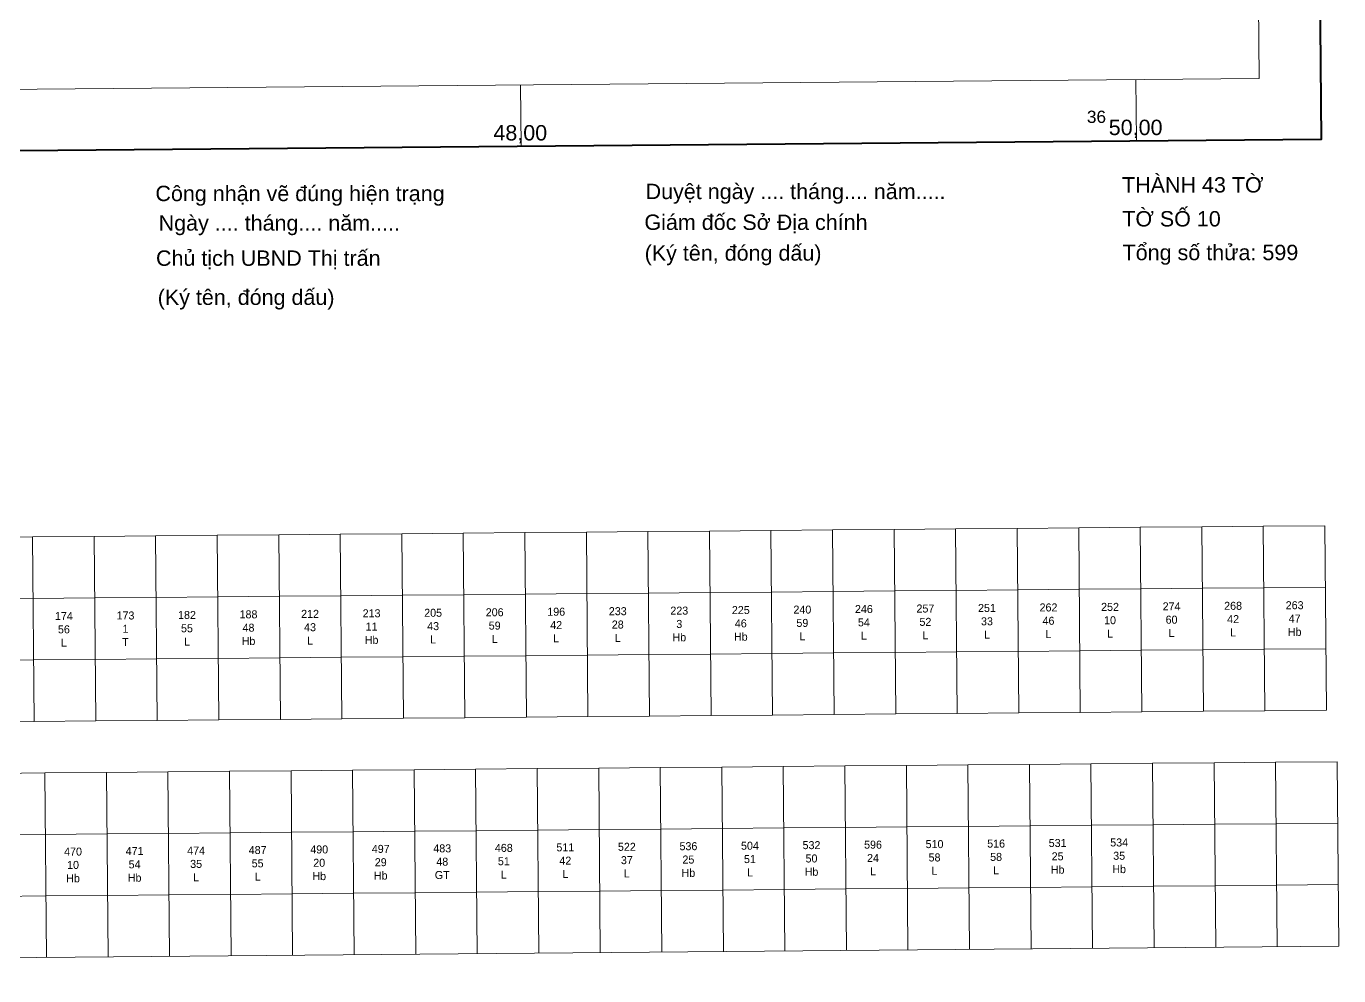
# Model space of a CAD drawing. Header units: metres. Extents: x 550490 to 551626, y 1839168 to 1840631.
# Drawn here: x 551199.2 to 551625.7, y 1839168 to 1839476.6 of the extents above; entities that cross this region are included whole.
import ezdxf
from ezdxf.enums import TextEntityAlignment as Align

# ---------------------------------------------------------------- set-up
doc = ezdxf.new("R2010")
doc.units = ezdxf.units.M
doc.header["$MEASUREMENT"] = 0
for name, color, linetype, lineweight in [('Level 13', 7, 'Continuous', 0), ('Level 62', 7, 'Continuous', 0), ('Level 63', 7, 'Continuous', 0)]:
    doc.layers.add(name, color=color, linetype=linetype, lineweight=lineweight)
doc.styles.add('Style-FmSimple', font='FmSimple.shx')
doc.styles.add('Style-VHarial', font='VHarial.shx')
doc.styles.add('Style-Vnarial', font='Vnarial.shx')

msp = doc.modelspace()

# ---------------------------------------------------------------- linework, layer by layer
at = {"layer": 'Level 62', "color": 7, "linetype": 'Continuous', "lineweight": 0}
for p, q in [((551281.23, 1839311.29), (551301.22, 1839311.46)), ((551301.22, 1839311.46), (551321.22, 1839311.64)), ((551301.22, 1839311.46), (551301.75, 1839251.48)), ((551321.22, 1839311.64), (551341.21, 1839311.81)), ((551321.22, 1839311.64), (551321.74, 1839251.66)), ((551341.21, 1839311.81), (551361.21, 1839311.99)), ((551341.21, 1839311.81), (551341.74, 1839251.83)), ((551361.21, 1839311.99), (551381.2, 1839312.16)), ((551361.21, 1839311.99), (551361.73, 1839252.01)), ((551381.2, 1839312.16), (551401.19, 1839312.34)), ((551381.2, 1839312.16), (551381.72, 1839252.18)), ((551401.19, 1839312.34), (551421.19, 1839312.51)), ((551401.19, 1839312.34), (551401.72, 1839252.36)), ((551421.19, 1839312.51), (551441.18, 1839312.69)), ((551421.19, 1839312.51), (551421.71, 1839252.53)), ((551441.18, 1839312.69), (551461.17, 1839312.86)), ((551441.18, 1839312.69), (551441.7, 1839252.71)), ((551461.17, 1839312.86), (551481.17, 1839313.04)), ((551461.17, 1839312.86), (551461.7, 1839252.88)), ((551481.17, 1839313.04), (551501.16, 1839313.21)), ((551481.17, 1839313.04), (551481.69, 1839253.06)), ((551501.16, 1839313.21), (551521.15, 1839313.39)), ((551501.16, 1839313.21), (551501.69, 1839253.23)), ((551521.15, 1839313.39), (551541.15, 1839313.56)), ((551521.15, 1839313.39), (551521.68, 1839253.41)), ((551541.15, 1839313.56), (551561.14, 1839313.74)), ((551541.15, 1839313.56), (551541.67, 1839253.58)), ((551561.14, 1839313.74), (551581.14, 1839313.91)), ((551561.14, 1839313.74), (551561.67, 1839253.76)), ((551581.14, 1839313.91), (551601.13, 1839314.09)), ((551581.14, 1839313.91), (551581.66, 1839253.93)), ((551601.13, 1839314.09), (551621.12, 1839314.26)), ((551601.13, 1839314.09), (551601.65, 1839254.11)), ((551621.12, 1839314.26), (551621.65, 1839254.28)), ((551181.26, 1839310.42), (551201.26, 1839310.59)), ((551201.26, 1839310.59), (551221.25, 1839310.77)), ((551201.26, 1839310.59), (551201.78, 1839250.61)), ((551221.25, 1839310.77), (551241.24, 1839310.94)), ((551221.25, 1839310.77), (551221.77, 1839250.78)), ((551241.24, 1839310.94), (551261.24, 1839311.12)), ((551241.24, 1839310.94), (551241.77, 1839250.96)), ((551261.24, 1839311.12), (551281.23, 1839311.29)), ((551261.24, 1839311.12), (551261.76, 1839251.13)), ((551281.23, 1839311.29), (551281.76, 1839251.31)), ((551601.3, 1839294.09), (551621.3, 1839294.27)), ((551181.44, 1839290.42), (551201.43, 1839290.6)), ((551201.43, 1839290.6), (551221.43, 1839290.77)), ((551221.43, 1839290.77), (551241.42, 1839290.95)), ((551241.42, 1839290.95), (551261.41, 1839291.12)), ((551261.41, 1839291.12), (551281.41, 1839291.3)), ((551281.41, 1839291.3), (551301.4, 1839291.47)), ((551301.4, 1839291.47), (551321.39, 1839291.65)), ((551321.39, 1839291.65), (551341.39, 1839291.82)), ((551341.39, 1839291.82), (551361.38, 1839292)), ((551361.38, 1839292), (551381.37, 1839292.17)), ((551381.37, 1839292.17), (551401.37, 1839292.34)), ((551401.37, 1839292.34), (551421.36, 1839292.52)), ((551421.36, 1839292.52), (551441.36, 1839292.69)), ((551441.36, 1839292.69), (551461.35, 1839292.87)), ((551461.35, 1839292.87), (551481.34, 1839293.04)), ((551481.34, 1839293.04), (551501.34, 1839293.22)), ((551501.34, 1839293.22), (551521.33, 1839293.39)), ((551521.33, 1839293.39), (551541.32, 1839293.57)), ((551541.32, 1839293.57), (551561.32, 1839293.74)), ((551561.32, 1839293.74), (551581.31, 1839293.92)), ((551581.31, 1839293.92), (551601.3, 1839294.09)), ((551461.52, 1839272.88), (551481.52, 1839273.05)), ((551481.52, 1839273.05), (551501.51, 1839273.23)), ((551501.51, 1839273.23), (551521.5, 1839273.4)), ((551521.5, 1839273.4), (551541.5, 1839273.57)), ((551541.5, 1839273.57), (551561.49, 1839273.75)), ((551561.49, 1839273.75), (551581.49, 1839273.92)), ((551581.49, 1839273.92), (551601.48, 1839274.1)), ((551601.48, 1839274.1), (551621.47, 1839274.27)), ((551181.61, 1839270.43), (551201.61, 1839270.6)), ((551201.61, 1839270.6), (551221.6, 1839270.78)), ((551221.6, 1839270.78), (551241.59, 1839270.95)), ((551241.59, 1839270.95), (551261.59, 1839271.13)), ((551261.59, 1839271.13), (551281.58, 1839271.3)), ((551281.58, 1839271.3), (551301.57, 1839271.48)), ((551301.57, 1839271.48), (551321.57, 1839271.65)), ((551321.57, 1839271.65), (551341.56, 1839271.83)), ((551341.56, 1839271.83), (551361.56, 1839272)), ((551361.56, 1839272), (551381.55, 1839272.18)), ((551381.55, 1839272.18), (551401.54, 1839272.35)), ((551401.54, 1839272.35), (551421.54, 1839272.53)), ((551421.54, 1839272.53), (551441.53, 1839272.7)), ((551441.53, 1839272.7), (551461.52, 1839272.88)), ((551301.75, 1839251.48), (551321.74, 1839251.66)), ((551321.74, 1839251.66), (551341.74, 1839251.83)), ((551341.74, 1839251.83), (551361.73, 1839252.01)), ((551361.73, 1839252.01), (551381.72, 1839252.18)), ((551381.72, 1839252.18), (551401.72, 1839252.36)), ((551401.72, 1839252.36), (551421.71, 1839252.53)), ((551421.71, 1839252.53), (551441.7, 1839252.71)), ((551441.7, 1839252.71), (551461.7, 1839252.88)), ((551461.7, 1839252.88), (551481.69, 1839253.06)), ((551481.69, 1839253.06), (551501.69, 1839253.23)), ((551501.69, 1839253.23), (551521.68, 1839253.41)), ((551521.68, 1839253.41), (551541.67, 1839253.58)), ((551541.67, 1839253.58), (551561.67, 1839253.76)), ((551561.67, 1839253.76), (551581.66, 1839253.93)), ((551581.66, 1839253.93), (551601.65, 1839254.11)), ((551601.65, 1839254.11), (551621.65, 1839254.28)), ((551181.79, 1839250.44), (551201.78, 1839250.61)), ((551201.78, 1839250.61), (551221.77, 1839250.78)), ((551221.77, 1839250.78), (551241.77, 1839250.96)), ((551241.77, 1839250.96), (551261.76, 1839251.13)), ((551261.76, 1839251.13), (551281.76, 1839251.31)), ((551281.76, 1839251.31), (551301.75, 1839251.48)), ((551265.24, 1839234.41), (551285.23, 1839234.58)), ((551285.23, 1839234.58), (551305.22, 1839234.76)), ((551285.23, 1839234.58), (551285.76, 1839174.6)), ((551305.22, 1839234.76), (551325.22, 1839234.93)), ((551305.22, 1839234.76), (551305.75, 1839174.78)), ((551325.22, 1839234.93), (551345.21, 1839235.11)), ((551325.22, 1839234.93), (551325.74, 1839174.95)), ((551345.21, 1839235.11), (551365.21, 1839235.28)), ((551345.21, 1839235.11), (551345.74, 1839175.13)), ((551365.21, 1839235.28), (551385.2, 1839235.46)), ((551365.21, 1839235.28), (551365.73, 1839175.3)), ((551385.2, 1839235.46), (551405.19, 1839235.63)), ((551385.2, 1839235.46), (551385.72, 1839175.48)), ((551405.19, 1839235.63), (551425.19, 1839235.81)), ((551405.19, 1839235.63), (551405.72, 1839175.65)), ((551425.19, 1839235.81), (551445.18, 1839235.98)), ((551425.19, 1839235.81), (551425.71, 1839175.83)), ((551445.18, 1839235.98), (551465.17, 1839236.16)), ((551445.18, 1839235.98), (551445.7, 1839176)), ((551465.17, 1839236.16), (551485.17, 1839236.33)), ((551465.17, 1839236.16), (551465.7, 1839176.18)), ((551485.17, 1839236.33), (551505.16, 1839236.51)), ((551485.17, 1839236.33), (551485.69, 1839176.35)), ((551505.16, 1839236.51), (551525.15, 1839236.68)), ((551505.16, 1839236.51), (551505.69, 1839176.52)), ((551525.15, 1839236.68), (551545.15, 1839236.86)), ((551525.15, 1839236.68), (551525.68, 1839176.7)), ((551545.15, 1839236.86), (551565.14, 1839237.03)), ((551545.15, 1839236.86), (551545.67, 1839176.87)), ((551565.14, 1839237.03), (551585.14, 1839237.2)), ((551565.14, 1839237.03), (551565.67, 1839177.05)), ((551585.14, 1839237.2), (551605.13, 1839237.38)), ((551585.14, 1839237.2), (551585.66, 1839177.22)), ((551605.13, 1839237.38), (551625.12, 1839237.55)), ((551605.13, 1839237.38), (551605.65, 1839177.4)), ((551625.12, 1839237.55), (551625.65, 1839177.57)), ((551185.26, 1839233.71), (551205.26, 1839233.88)), ((551205.26, 1839233.88), (551225.25, 1839234.06)), ((551205.26, 1839233.88), (551205.78, 1839173.9)), ((551225.25, 1839234.06), (551245.24, 1839234.23)), ((551225.25, 1839234.06), (551225.77, 1839174.08)), ((551245.24, 1839234.23), (551265.24, 1839234.41)), ((551245.24, 1839234.23), (551245.77, 1839174.25)), ((551265.24, 1839234.41), (551265.76, 1839174.43)), ((551605.3, 1839217.39), (551625.3, 1839217.56)), ((551185.44, 1839213.72), (551205.43, 1839213.89)), ((551205.43, 1839213.89), (551225.42, 1839214.07)), ((551225.42, 1839214.07), (551245.42, 1839214.24)), ((551245.42, 1839214.24), (551265.41, 1839214.41)), ((551265.41, 1839214.41), (551285.41, 1839214.59)), ((551285.41, 1839214.59), (551305.4, 1839214.76)), ((551305.4, 1839214.76), (551325.39, 1839214.94)), ((551325.39, 1839214.94), (551345.39, 1839215.11)), ((551345.39, 1839215.11), (551365.38, 1839215.29)), ((551365.38, 1839215.29), (551385.37, 1839215.46)), ((551385.37, 1839215.46), (551405.37, 1839215.64)), ((551405.37, 1839215.64), (551425.36, 1839215.81)), ((551425.36, 1839215.81), (551445.35, 1839215.99)), ((551445.35, 1839215.99), (551465.35, 1839216.16)), ((551465.35, 1839216.16), (551485.34, 1839216.34)), ((551485.34, 1839216.34), (551505.34, 1839216.51)), ((551505.34, 1839216.51), (551525.33, 1839216.69)), ((551525.33, 1839216.69), (551545.32, 1839216.86)), ((551545.32, 1839216.86), (551565.32, 1839217.04)), ((551565.32, 1839217.04), (551585.31, 1839217.21)), ((551585.31, 1839217.21), (551605.3, 1839217.39)), ((551445.53, 1839195.99), (551465.52, 1839196.17)), ((551465.52, 1839196.17), (551485.52, 1839196.34)), ((551485.52, 1839196.34), (551505.51, 1839196.52)), ((551505.51, 1839196.52), (551525.5, 1839196.69)), ((551525.5, 1839196.69), (551545.5, 1839196.87)), ((551545.5, 1839196.87), (551565.49, 1839197.04)), ((551565.49, 1839197.04), (551585.49, 1839197.22)), ((551585.49, 1839197.22), (551605.48, 1839197.39)), ((551605.48, 1839197.39), (551625.47, 1839197.57)), ((551185.61, 1839193.72), (551205.61, 1839193.9)), ((551205.61, 1839193.9), (551225.6, 1839194.07)), ((551225.6, 1839194.07), (551245.59, 1839194.25)), ((551245.59, 1839194.25), (551265.59, 1839194.42)), ((551265.59, 1839194.42), (551285.58, 1839194.6)), ((551285.58, 1839194.6), (551305.57, 1839194.77)), ((551305.57, 1839194.77), (551325.57, 1839194.95)), ((551325.57, 1839194.95), (551345.56, 1839195.12)), ((551345.56, 1839195.12), (551365.56, 1839195.3)), ((551365.56, 1839195.3), (551385.55, 1839195.47)), ((551385.55, 1839195.47), (551405.54, 1839195.64)), ((551405.54, 1839195.64), (551425.54, 1839195.82)), ((551425.54, 1839195.82), (551445.53, 1839195.99)), ((550526, 1839167.96), (551625.65, 1839177.57))]:
    msp.add_line(p, q, dxfattribs=at)
at = {"layer": 'Level 63', "color": 7, "linetype": 'Continuous', "lineweight": 0}
for p, q in [((551360, 1839437.55), (551359.82, 1839457.54)), ((551559.93, 1839439.3), (551559.76, 1839459.29))]:
    msp.add_line(p, q, dxfattribs=at)
at = {"layer": 'Level 63', "color": 7, "linetype": 'Continuous', "lineweight": 40, "flags": 128}
msp.add_lwpolyline([(550500.27, 1839430.03), (550490.48, 1840549.67), (551610.12, 1840559.47), (551619.92, 1839439.82), (550500.27, 1839430.03)], close=True, dxfattribs=at)
at = {"layer": 'Level 63', "color": 7, "linetype": 'Continuous', "lineweight": 13, "flags": 128}
msp.add_lwpolyline([(550520.09, 1839450.2), (550510.65, 1840529.85), (551590.31, 1840539.3), (551599.75, 1839459.64), (550520.09, 1839450.2)], close=True, dxfattribs=at)

# ---------------------------------------------------------------- texts
at = {"layer": 'Level 13', "color": 3, "linetype": 'Continuous', "lineweight": 0, "char_height": 2.6, "attachment_point": 5, "style": 'Style-FmSimple'}
for s, insert in [('174\\P56\\PL\\P', (551211.44, 1839280.56)), ('173\\P1\\PT\\P', (551231.44, 1839280.73)), ('182\\P55\\PL\\P', (551251.43, 1839280.91)), ('188\\P48\\PHb\\P', (551271.42, 1839281.08)), ('212\\P43\\PL\\P', (551291.42, 1839281.26)), ('213\\P11\\PHb\\P', (551311.41, 1839281.43)), ('205\\P43\\PL\\P', (551331.4, 1839281.61)), ('206\\P59\\PL\\P', (551351.4, 1839281.78)), ('196\\P42\\PL\\P', (551371.39, 1839281.96)), ('233\\P28\\PL\\P', (551391.39, 1839282.13)), ('223\\P3\\PHb\\P', (551411.38, 1839282.3)), ('225\\P46\\PHb\\P', (551431.37, 1839282.48)), ('240\\P59\\PL\\P', (551451.37, 1839282.65)), ('246\\P54\\PL\\P', (551471.36, 1839282.83)), ('257\\P52\\PL\\P', (551491.35, 1839283)), ('251\\P33\\PL\\P', (551511.35, 1839283.18)), ('262\\P46\\PL\\P', (551531.34, 1839283.35)), ('252\\P10\\PL\\P', (551551.34, 1839283.53)), ('274\\P60\\PL\\P', (551571.33, 1839283.7)), ('268\\P42\\PL\\P', (551591.32, 1839283.88)), ('263\\P47\\PHb\\P', (551611.32, 1839284.05)), ('470\\P10\\PHb\\P', (551214.41, 1839203.97)), ('471\\P54\\PHb\\P', (551234.41, 1839204.15)), ('474\\P35\\PL\\P', (551254.4, 1839204.32)), ('487\\P55\\PL\\P', (551274.39, 1839204.5)), ('490\\P20\\PHb\\P', (551294.39, 1839204.67)), ('497\\P29\\PHb\\P', (551314.38, 1839204.85)), ('483\\P48\\PGT\\P', (551334.37, 1839205.02)), ('468\\P51\\PL\\P', (551354.37, 1839205.19)), ('511\\P42\\PL\\P', (551374.36, 1839205.37)), ('522\\P37\\PL\\P', (551394.35, 1839205.54)), ('536\\P25\\PHb\\P', (551414.35, 1839205.72)), ('504\\P51\\PL\\P', (551434.34, 1839205.89)), ('532\\P50\\PHb\\P', (551454.34, 1839206.07)), ('596\\P24\\PL\\P', (551474.33, 1839206.24)), ('510\\P58\\PL\\P', (551494.32, 1839206.42)), ('516\\P58\\PL\\P', (551514.32, 1839206.59)), ('531\\P25\\PHb\\P', (551534.31, 1839206.77)), ('534\\P35\\PHb\\P', (551554.3, 1839206.94))]:
    msp.add_mtext(s, dxfattribs=dict(at, insert=insert))
at = {"layer": 'Level 63', "color": 7, "linetype": 'Continuous', "lineweight": 0, "style": 'Style-Vnarial'}
msp.add_text('36', height=4, dxfattribs=at).set_placement((551550.04, 1839445.16), align=Align.RIGHT)
at = {"layer": 'Level 63', "color": 7, "linetype": 'Continuous', "lineweight": 0}
for s, height, style, p in [('48,00', 5, 'Style-Vnarial', (551350.98, 1839439.47)), ('50,00', 5, 'Style-Vnarial', (551550.92, 1839441.22)), ('thµnh 43 tê', 5, 'Style-VHarial', (551555.22, 1839422.55)), ('C«ng nhËn vÏ ®óng hiÖn tr¹ng', 4.9999, 'Style-Vnarial', (551241.17, 1839419.75)), ('DuyÖt ngµy .... th¸ng.... n¨m.....', 4.9999, 'Style-Vnarial', (551400.44, 1839420.4)), ('tê sè 10', 5, 'Style-VHarial', (551555.32, 1839411.51)), ('Ngµy .... th¸ng.... n¨m.....', 4.9999, 'Style-Vnarial', (551242.22, 1839410.16)), ('Gi¸m ®èc Së §Þa chÝnh', 4.9999, 'Style-Vnarial', (551400.05, 1839410.39)), ('(Ký tªn, ®ãng dÊu) ', 4.9999, 'Style-Vnarial', (551400.13, 1839400.4)), ('Tæng sè thöa: 599', 5, 'Style-Vnarial', (551555.41, 1839400.56)), ('Chñ tÞch UBND ThÞ trÊn', 5, 'Style-Vnarial', (551241.36, 1839398.72)), ('(Ký tªn, ®ãng dÊu) ', 4.9999, 'Style-Vnarial', (551241.91, 1839386.01))]:
    msp.add_text(s, height=height, dxfattribs=dict(at, style=style)).set_placement(p)

doc.saveas('drawing.dxf')
